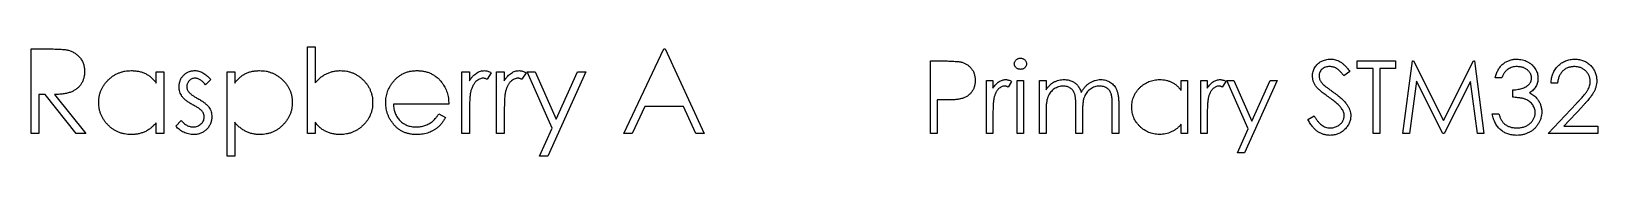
# Model space of a CAD drawing. Header units: millimetres. Extents: x -216 to 166, y 2 to 391.
# Drawn here: x -196.1 to -66.8, y 140.4 to 149.4 of the extents above; entities that cross this region are included whole.
import ezdxf

# ---------------------------------------------------------------- set-up
doc = ezdxf.new("R2010")
doc.units = ezdxf.units.MM

msp = doc.modelspace()

# ---------------------------------------------------------------- linework, layer by layer
at = {"color": 7, "linetype": 'Continuous', "lineweight": 25}
for p, q in [((-196.12, 142.24), (-196.12, 149.24)), ((-196.12, 149.24), (-194.72, 149.24)), ((-173.32, 142.24), (-173.32, 149.42)), ((-173.32, 149.42), (-172.69, 149.42)), ((-172.69, 149.42), (-172.69, 146.42)), ((-147.21, 142.24), (-143.89, 149.24)), ((-143.89, 149.24), (-143.8, 149.24)), ((-143.8, 149.24), (-140.57, 142.24)), ((-121.89, 142.24), (-121.89, 148.24)), ((-121.89, 148.24), (-120.71, 148.24)), ((-86.66, 147.62), (-86.66, 148.24)), ((-86.66, 148.24), (-83.51, 148.24)), ((-85.35, 147.62), (-86.66, 147.62)), ((-85.35, 142.24), (-85.35, 147.62)), ((-83.51, 147.62), (-84.81, 147.62)), ((-84.81, 147.62), (-84.81, 142.24)), ((-83.51, 148.24), (-83.51, 147.62)), ((-82.89, 142.24), (-82.1, 148.24)), ((-82.1, 148.24), (-82.02, 148.24)), ((-82.02, 148.24), (-79.54, 143.31)), ((-79.54, 143.31), (-77.07, 148.24)), ((-77.07, 148.24), (-76.99, 148.24)), ((-76.99, 148.24), (-76.2, 142.24)), ((-185.8, 147.35), (-185.17, 147.35)), ((-185.8, 146.41), (-185.8, 147.35)), ((-185.17, 147.35), (-185.17, 142.24)), ((-181.31, 146.71), (-181.74, 146.27)), ((-179.96, 140.35), (-179.96, 147.35)), ((-179.96, 147.35), (-179.33, 147.35)), ((-179.33, 147.35), (-179.33, 146.41)), ((-160.58, 142.24), (-160.58, 147.35)), ((-160.58, 147.35), (-159.95, 147.35)), ((-159.95, 147.35), (-159.95, 146.6)), ((-158.16, 147.27), (-158.5, 146.72)), ((-157.71, 142.24), (-157.71, 147.35)), ((-157.71, 147.35), (-157.08, 147.35)), ((-157.08, 147.35), (-157.08, 146.6)), ((-155.28, 147.27), (-155.63, 146.72)), ((-153.13, 142.67), (-155.19, 147.35)), ((-155.19, 147.35), (-154.52, 147.35)), ((-154.52, 147.35), (-152.78, 143.43)), ((-150.35, 147.35), (-153.49, 140.35)), ((-152.78, 143.43), (-151.03, 147.35)), ((-151.03, 147.35), (-150.35, 147.35)), ((-117.27, 142.24), (-117.27, 146.62)), ((-117.27, 146.62), (-116.74, 146.62)), ((-116.74, 146.62), (-116.74, 145.98)), ((-115.2, 146.55), (-115.49, 146.08)), ((-114.74, 142.24), (-114.74, 146.62)), ((-114.74, 146.62), (-114.2, 146.62)), ((-114.2, 146.62), (-114.2, 142.24)), ((-112.89, 142.24), (-112.89, 146.62)), ((-112.89, 146.62), (-112.35, 146.62)), ((-112.35, 146.62), (-112.35, 145.86)), ((-101.2, 146.62), (-100.66, 146.62)), ((-101.2, 145.81), (-101.2, 146.62)), ((-100.66, 146.62), (-100.66, 142.24)), ((-99.58, 142.24), (-99.58, 146.62)), ((-99.58, 146.62), (-99.04, 146.62)), ((-99.04, 146.62), (-99.04, 145.98)), ((-97.51, 146.55), (-97.8, 146.08)), ((-95.66, 142.61), (-97.43, 146.62)), ((-97.43, 146.62), (-96.85, 146.62)), ((-96.85, 146.62), (-95.36, 143.26)), ((-93.27, 146.62), (-95.97, 140.62)), ((-95.36, 143.26), (-93.86, 146.62)), ((-93.86, 146.62), (-93.27, 146.62)), ((-87.27, 147.37), (-87.76, 147.01)), ((-81.77, 146.56), (-82.35, 142.24)), ((-79.6, 142.24), (-81.77, 146.56)), ((-77.31, 146.55), (-79.48, 142.24)), ((-76.74, 142.24), (-77.31, 146.55)), ((-74.74, 146.85), (-75.27, 146.85)), ((-70.12, 146.39), (-70.66, 146.39)), ((-194.98, 145.47), (-195.49, 145.47)), ((-195.49, 145.47), (-195.49, 142.24)), ((-192.41, 142.24), (-194.98, 145.47)), ((-194.2, 145.47), (-191.63, 142.24)), ((-120.92, 145.01), (-121.35, 145.01)), ((-121.35, 145.01), (-121.35, 142.24)), ((-73.81, 145.24), (-73.81, 145.85)), ((-161.66, 144.66), (-166.23, 144.66)), ((-162.48, 143.85), (-161.92, 143.56)), ((-159.95, 143.96), (-159.95, 142.24)), ((-157.08, 143.96), (-157.08, 142.24)), ((-145.46, 144.48), (-146.52, 142.24)), ((-142.28, 144.48), (-145.46, 144.48)), ((-141.25, 142.24), (-142.28, 144.48)), ((-116.74, 143.71), (-116.74, 142.24)), ((-112.35, 144.08), (-112.35, 142.24)), ((-109.89, 142.24), (-109.89, 144.47)), ((-109.35, 143.94), (-109.35, 142.24)), ((-106.89, 142.24), (-106.89, 144.61)), ((-106.35, 144.61), (-106.35, 142.24)), ((-99.04, 143.71), (-99.04, 142.24)), ((-90.74, 143.39), (-90.23, 143.7)), ((-75.51, 143.85), (-74.97, 143.85)), ((-70.89, 142.24), (-68.56, 144.72)), ((-68.1, 144.45), (-69.61, 142.85)), ((-195.49, 142.24), (-196.12, 142.24)), ((-191.63, 142.24), (-192.41, 142.24)), ((-185.8, 142.24), (-185.8, 143.12)), ((-185.17, 142.24), (-185.8, 142.24)), ((-184.18, 142.84), (-183.76, 143.31)), ((-179.33, 143.16), (-179.33, 140.35)), ((-172.69, 142.24), (-173.32, 142.24)), ((-172.69, 143.18), (-172.69, 142.24)), ((-159.95, 142.24), (-160.58, 142.24)), ((-157.08, 142.24), (-157.71, 142.24)), ((-154.17, 140.35), (-153.13, 142.67)), ((-146.52, 142.24), (-147.21, 142.24)), ((-140.57, 142.24), (-141.25, 142.24)), ((-121.35, 142.24), (-121.89, 142.24)), ((-116.74, 142.24), (-117.27, 142.24)), ((-114.2, 142.24), (-114.74, 142.24)), ((-112.35, 142.24), (-112.89, 142.24)), ((-109.35, 142.24), (-109.89, 142.24)), ((-106.35, 142.24), (-106.89, 142.24)), ((-101.2, 142.24), (-101.2, 143)), ((-100.66, 142.24), (-101.2, 142.24)), ((-99.04, 142.24), (-99.58, 142.24)), ((-96.55, 140.62), (-95.66, 142.61)), ((-84.81, 142.24), (-85.35, 142.24)), ((-82.35, 142.24), (-82.89, 142.24)), ((-79.48, 142.24), (-79.6, 142.24)), ((-76.2, 142.24), (-76.74, 142.24)), ((-66.81, 142.24), (-70.89, 142.24)), ((-69.61, 142.85), (-66.81, 142.85)), ((-66.81, 142.85), (-66.81, 142.24)), ((-179.33, 140.35), (-179.96, 140.35)), ((-153.49, 140.35), (-154.17, 140.35)), ((-95.97, 140.62), (-96.55, 140.62))]:
    msp.add_line(p, q, dxfattribs=at)
for points, knots in [([(-194.72, 149.24), (-194.62, 149.24), (-194.44, 149.24), (-194.19, 149.23), (-193.95, 149.22), (-193.74, 149.21), (-193.56, 149.2), (-193.39, 149.19), (-193.25, 149.17), (-193.17, 149.15), (-193.13, 149.14)], [0, 0, 0, 0, 0.176258, 0.338434, 0.484822, 0.617158, 0.734698, 0.837385, 0.926372, 1, 1, 1, 1]), ([(-193.13, 149.14), (-193.08, 149.13), (-192.98, 149.1), (-192.83, 149.05), (-192.69, 148.99), (-192.56, 148.92), (-192.44, 148.83), (-192.32, 148.74), (-192.21, 148.64), (-192.11, 148.53), (-192.02, 148.41), (-191.94, 148.28), (-191.87, 148.14), (-191.82, 148), (-191.77, 147.85), (-191.74, 147.69), (-191.72, 147.53), (-191.72, 147.42), (-191.72, 147.36)], [0, 0, 0, 0, 0.064217, 0.127064, 0.188745, 0.249132, 0.309453, 0.369827, 0.43065, 0.492352, 0.554072, 0.61569, 0.676798, 0.738439, 0.801317, 0.865185, 0.931641, 1, 1, 1, 1]), ([(-190.55, 144.81), (-190.55, 144.9), (-190.55, 145.07), (-190.51, 145.33), (-190.45, 145.58), (-190.36, 145.82), (-190.25, 146.05), (-190.11, 146.27), (-189.95, 146.48), (-189.77, 146.67), (-189.57, 146.85), (-189.35, 147.01), (-189.13, 147.14), (-188.9, 147.25), (-188.65, 147.34), (-188.4, 147.4), (-188.14, 147.43), (-187.96, 147.44), (-187.87, 147.44)], [0, 0, 0, 0, 0.063775, 0.126079, 0.186904, 0.247574, 0.308003, 0.369132, 0.432033, 0.496791, 0.561611, 0.624914, 0.686726, 0.748079, 0.809582, 0.871631, 0.934886, 1, 1, 1, 1]), ([(-187.87, 147.44), (-187.76, 147.44), (-187.56, 147.43), (-187.26, 147.39), (-186.97, 147.31), (-186.7, 147.2), (-186.45, 147.06), (-186.21, 146.88), (-185.99, 146.66), (-185.86, 146.49), (-185.8, 146.41)], [0, 0, 0, 0, 0.129862, 0.254654, 0.376015, 0.495255, 0.614798, 0.738106, 0.865196, 1, 1, 1, 1]), ([(-183.91, 146.1), (-183.91, 146.15), (-183.91, 146.24), (-183.89, 146.38), (-183.86, 146.5), (-183.82, 146.63), (-183.77, 146.75), (-183.71, 146.86), (-183.63, 146.96), (-183.55, 147.06), (-183.45, 147.15), (-183.35, 147.23), (-183.24, 147.29), (-183.13, 147.35), (-183.01, 147.39), (-182.89, 147.42), (-182.75, 147.44), (-182.66, 147.44), (-182.62, 147.44)], [0, 0, 0, 0, 0.067978, 0.133044, 0.196507, 0.258613, 0.319728, 0.380873, 0.442636, 0.505079, 0.567881, 0.628814, 0.68891, 0.748765, 0.809386, 0.870884, 0.934037, 1, 1, 1, 1]), ([(-182.62, 147.44), (-182.56, 147.44), (-182.45, 147.44), (-182.29, 147.4), (-182.13, 147.34), (-181.96, 147.26), (-181.8, 147.16), (-181.63, 147.03), (-181.47, 146.88), (-181.36, 146.77), (-181.31, 146.71)], [0, 0, 0, 0, 0.1057143, 0.2134116, 0.3261267, 0.4444517, 0.5690611, 0.7027122, 0.8463179, 1, 1, 1, 1]), ([(-179.33, 146.41), (-179.27, 146.49), (-179.14, 146.66), (-178.91, 146.87), (-178.68, 147.06), (-178.42, 147.2), (-178.16, 147.31), (-177.87, 147.39), (-177.58, 147.43), (-177.37, 147.44), (-177.27, 147.44)], [0, 0, 0, 0, 0.13536, 0.263045, 0.386061, 0.505771, 0.625178, 0.746148, 0.870538, 1, 1, 1, 1]), ([(-177.27, 147.44), (-177.18, 147.44), (-177, 147.43), (-176.73, 147.4), (-176.48, 147.34), (-176.24, 147.25), (-176, 147.14), (-175.78, 147.01), (-175.57, 146.85), (-175.37, 146.67), (-175.18, 146.48), (-175.02, 146.27), (-174.88, 146.05), (-174.77, 145.82), (-174.68, 145.58), (-174.62, 145.33), (-174.59, 145.07), (-174.58, 144.9), (-174.58, 144.81)], [0, 0, 0, 0, 0.065081, 0.128636, 0.190653, 0.252125, 0.313446, 0.375227, 0.438498, 0.503285, 0.56801, 0.630879, 0.692154, 0.752552, 0.813191, 0.873985, 0.936258, 1, 1, 1, 1]), ([(-172.69, 146.42), (-172.62, 146.51), (-172.48, 146.66), (-172.25, 146.87), (-172.01, 147.05), (-171.75, 147.19), (-171.49, 147.3), (-171.2, 147.38), (-170.91, 147.43), (-170.71, 147.44), (-170.61, 147.44)], [0, 0, 0, 0, 0.134636, 0.262681, 0.38719, 0.50839, 0.628966, 0.749723, 0.873248, 1, 1, 1, 1]), ([(-170.61, 147.44), (-170.52, 147.44), (-170.34, 147.43), (-170.08, 147.4), (-169.82, 147.34), (-169.58, 147.25), (-169.35, 147.14), (-169.13, 147.01), (-168.92, 146.85), (-168.72, 146.67), (-168.53, 146.47), (-168.37, 146.26), (-168.24, 146.04), (-168.13, 145.81), (-168.04, 145.57), (-167.98, 145.32), (-167.94, 145.05), (-167.94, 144.88), (-167.94, 144.78)], [0, 0, 0, 0, 0.064649, 0.127821, 0.189419, 0.250372, 0.311137, 0.372825, 0.435463, 0.500128, 0.564773, 0.627344, 0.688919, 0.749829, 0.810578, 0.872176, 0.935017, 1, 1, 1, 1]), ([(-166.27, 146.49), (-166.21, 146.56), (-166.08, 146.71), (-165.87, 146.91), (-165.64, 147.07), (-165.4, 147.21), (-165.14, 147.31), (-164.87, 147.39), (-164.57, 147.43), (-164.37, 147.44), (-164.27, 147.44)], [0, 0, 0, 0, 0.128835, 0.253589, 0.374643, 0.49534, 0.616325, 0.739759, 0.866842, 1, 1, 1, 1]), ([(-164.27, 147.44), (-164.17, 147.44), (-163.96, 147.43), (-163.66, 147.38), (-163.38, 147.31), (-163.11, 147.2), (-162.86, 147.05), (-162.62, 146.88), (-162.4, 146.67), (-162.28, 146.52), (-162.21, 146.43)], [0, 0, 0, 0, 0.13204, 0.259033, 0.38188, 0.502258, 0.622752, 0.744743, 0.870109, 1, 1, 1, 1]), ([(-159.95, 146.6), (-159.9, 146.67), (-159.82, 146.8), (-159.67, 146.98), (-159.52, 147.13), (-159.36, 147.24), (-159.2, 147.33), (-159.04, 147.4), (-158.87, 147.43), (-158.76, 147.44), (-158.7, 147.44)], [0, 0, 0, 0, 0.1600594, 0.3061124, 0.4383665, 0.5605415, 0.6753172, 0.7861136, 0.8928418, 1, 1, 1, 1]), ([(-158.7, 147.44), (-158.66, 147.44), (-158.57, 147.43), (-158.43, 147.4), (-158.29, 147.35), (-158.2, 147.29), (-158.16, 147.27)], [0, 0, 0, 0, 0.225278, 0.463523, 0.720324, 1, 1, 1, 1]), ([(-157.08, 146.6), (-157.03, 146.67), (-156.94, 146.8), (-156.8, 146.98), (-156.64, 147.13), (-156.49, 147.24), (-156.33, 147.33), (-156.17, 147.4), (-156, 147.43), (-155.89, 147.44), (-155.83, 147.44)], [0, 0, 0, 0, 0.1600594, 0.3061124, 0.4383665, 0.5605415, 0.6753172, 0.7861136, 0.8928418, 1, 1, 1, 1]), ([(-155.83, 147.44), (-155.79, 147.44), (-155.7, 147.43), (-155.56, 147.4), (-155.42, 147.35), (-155.33, 147.29), (-155.28, 147.27)], [0, 0, 0, 0, 0.225278, 0.463523, 0.720324, 1, 1, 1, 1]), ([(-120.71, 148.24), (-120.63, 148.24), (-120.48, 148.24), (-120.26, 148.23), (-120.05, 148.22), (-119.87, 148.21), (-119.71, 148.2), (-119.57, 148.19), (-119.45, 148.17), (-119.38, 148.15), (-119.35, 148.15)], [0, 0, 0, 0, 0.1769558, 0.3390551, 0.4863182, 0.6187809, 0.7356188, 0.8387425, 0.9264571, 1, 1, 1, 1]), ([(-119.35, 148.15), (-119.31, 148.14), (-119.22, 148.11), (-119.11, 148.07), (-118.99, 148.01), (-118.89, 147.95), (-118.79, 147.88), (-118.69, 147.81), (-118.6, 147.72), (-118.52, 147.62), (-118.44, 147.52), (-118.38, 147.41), (-118.32, 147.3), (-118.28, 147.18), (-118.24, 147.05), (-118.22, 146.91), (-118.2, 146.77), (-118.2, 146.68), (-118.2, 146.63)], [0, 0, 0, 0, 0.062481, 0.12349, 0.183411, 0.243153, 0.302127, 0.36171, 0.421842, 0.482932, 0.544552, 0.605681, 0.66768, 0.729984, 0.794551, 0.860346, 0.928907, 1, 1, 1, 1]), ([(-114.97, 148), (-114.97, 148.03), (-114.96, 148.1), (-114.93, 148.18), (-114.89, 148.26), (-114.82, 148.33), (-114.75, 148.39), (-114.66, 148.44), (-114.57, 148.46), (-114.5, 148.47), (-114.47, 148.47)], [0, 0, 0, 0, 0.12329, 0.242149, 0.363437, 0.489745, 0.618115, 0.744894, 0.868932, 1, 1, 1, 1]), ([(-114.47, 147.54), (-114.5, 147.55), (-114.57, 147.55), (-114.66, 147.58), (-114.75, 147.62), (-114.82, 147.68), (-114.89, 147.75), (-114.93, 147.83), (-114.96, 147.91), (-114.97, 147.97), (-114.97, 148)], [0, 0, 0, 0, 0.131867, 0.256661, 0.384213, 0.513365, 0.640443, 0.761085, 0.879146, 1, 1, 1, 1]), ([(-114.47, 148.47), (-114.44, 148.47), (-114.37, 148.46), (-114.28, 148.44), (-114.19, 148.39), (-114.11, 148.33), (-114.05, 148.26), (-114, 148.18), (-113.97, 148.1), (-113.97, 148.03), (-113.97, 148)], [0, 0, 0, 0, 0.131899, 0.258284, 0.384341, 0.51198, 0.638632, 0.75923, 0.877412, 1, 1, 1, 1]), ([(-113.97, 148), (-113.97, 147.97), (-113.97, 147.91), (-114, 147.83), (-114.05, 147.75), (-114.11, 147.68), (-114.19, 147.62), (-114.28, 147.57), (-114.37, 147.55), (-114.44, 147.55), (-114.47, 147.54)], [0, 0, 0, 0, 0.120162, 0.237546, 0.357497, 0.484917, 0.613329, 0.74015, 0.867301, 1, 1, 1, 1]), ([(-90.35, 146.99), (-90.35, 147.05), (-90.35, 147.18), (-90.31, 147.36), (-90.25, 147.54), (-90.17, 147.7), (-90.06, 147.85), (-89.94, 147.99), (-89.79, 148.11), (-89.63, 148.21), (-89.45, 148.29), (-89.27, 148.35), (-89.07, 148.38), (-88.94, 148.39), (-88.87, 148.39)], [0, 0, 0, 0, 0.083785, 0.16578, 0.24628, 0.327461, 0.408797, 0.489715, 0.571376, 0.655523, 0.741019, 0.826547, 0.911989, 1, 1, 1, 1]), ([(-88.93, 147.78), (-89, 147.77), (-89.12, 147.77), (-89.28, 147.73), (-89.44, 147.66), (-89.57, 147.56), (-89.68, 147.45), (-89.76, 147.31), (-89.8, 147.17), (-89.81, 147.07), (-89.81, 147.02)], [0, 0, 0, 0, 0.1430731, 0.275903, 0.4023709, 0.5284136, 0.6503564, 0.7658951, 0.8807741, 1, 1, 1, 1]), ([(-87.76, 147.01), (-87.79, 147.04), (-87.85, 147.12), (-87.93, 147.22), (-88.01, 147.31), (-88.09, 147.39), (-88.17, 147.47), (-88.24, 147.53), (-88.31, 147.58), (-88.4, 147.64), (-88.51, 147.69), (-88.64, 147.74), (-88.79, 147.77), (-88.88, 147.77), (-88.93, 147.78)], [0, 0, 0, 0, 0.098469, 0.189629, 0.274184, 0.352183, 0.423199, 0.488551, 0.548473, 0.60144, 0.701198, 0.799592, 0.898545, 1, 1, 1, 1]), ([(-88.87, 148.39), (-88.8, 148.39), (-88.66, 148.38), (-88.46, 148.34), (-88.26, 148.27), (-88.1, 148.19), (-87.97, 148.11), (-87.88, 148.04), (-87.78, 147.96), (-87.68, 147.86), (-87.58, 147.76), (-87.48, 147.64), (-87.38, 147.51), (-87.31, 147.42), (-87.27, 147.37)], [0, 0, 0, 0, 0.107233, 0.213252, 0.31883, 0.426794, 0.483646, 0.543604, 0.608308, 0.677127, 0.750686, 0.828713, 0.91219, 1, 1, 1, 1]), ([(-75.27, 146.85), (-75.26, 146.91), (-75.23, 147.03), (-75.17, 147.2), (-75.11, 147.36), (-75.03, 147.51), (-74.94, 147.64), (-74.85, 147.77), (-74.74, 147.89), (-74.63, 147.99), (-74.5, 148.09), (-74.38, 148.17), (-74.24, 148.24), (-74.1, 148.29), (-73.96, 148.34), (-73.8, 148.37), (-73.65, 148.39), (-73.54, 148.39), (-73.49, 148.39)], [0, 0, 0, 0, 0.072625, 0.141977, 0.208985, 0.273957, 0.336889, 0.398745, 0.460116, 0.520825, 0.580994, 0.640152, 0.698622, 0.757271, 0.816427, 0.876254, 0.937165, 1, 1, 1, 1]), ([(-73.48, 147.78), (-73.55, 147.77), (-73.68, 147.77), (-73.88, 147.73), (-74.05, 147.66), (-74.19, 147.58), (-74.29, 147.51), (-74.36, 147.44), (-74.44, 147.37), (-74.5, 147.28), (-74.57, 147.19), (-74.63, 147.08), (-74.68, 146.97), (-74.72, 146.89), (-74.74, 146.85)], [0, 0, 0, 0, 0.1227119, 0.239685, 0.3518159, 0.4637661, 0.5208178, 0.5794483, 0.6406041, 0.7052975, 0.7736339, 0.8446694, 0.9200565, 1, 1, 1, 1]), ([(-73.49, 148.39), (-73.41, 148.39), (-73.26, 148.38), (-73.03, 148.34), (-72.81, 148.27), (-72.6, 148.18), (-72.41, 148.06), (-72.23, 147.93), (-72.08, 147.77), (-71.96, 147.6), (-71.86, 147.41), (-71.79, 147.22), (-71.75, 147.03), (-71.74, 146.9), (-71.74, 146.83)], [0, 0, 0, 0, 0.090254, 0.17854, 0.266093, 0.354631, 0.441886, 0.525747, 0.608114, 0.690197, 0.770821, 0.848326, 0.924012, 1, 1, 1, 1]), ([(-72.27, 146.83), (-72.28, 146.87), (-72.28, 146.93), (-72.29, 147.02), (-72.32, 147.11), (-72.36, 147.19), (-72.41, 147.27), (-72.47, 147.35), (-72.54, 147.43), (-72.62, 147.5), (-72.7, 147.56), (-72.8, 147.62), (-72.9, 147.67), (-73, 147.71), (-73.12, 147.74), (-73.23, 147.76), (-73.36, 147.77), (-73.44, 147.77), (-73.48, 147.78)], [0, 0, 0, 0, 0.0552745, 0.1099661, 0.1632474, 0.2180762, 0.2733009, 0.3309093, 0.3909945, 0.454176, 0.5188615, 0.5833105, 0.6485167, 0.7150309, 0.7825021, 0.8523227, 0.9249285, 1, 1, 1, 1]), ([(-70.66, 146.39), (-70.66, 146.46), (-70.65, 146.6), (-70.62, 146.81), (-70.57, 147), (-70.51, 147.19), (-70.42, 147.36), (-70.33, 147.53), (-70.21, 147.69), (-70.08, 147.83), (-69.94, 147.96), (-69.79, 148.08), (-69.63, 148.17), (-69.46, 148.25), (-69.28, 148.31), (-69.09, 148.36), (-68.9, 148.39), (-68.77, 148.39), (-68.7, 148.39)], [0, 0, 0, 0, 0.068791, 0.135103, 0.198979, 0.261904, 0.323495, 0.385195, 0.446969, 0.509765, 0.572251, 0.633405, 0.693251, 0.752583, 0.812579, 0.873275, 0.93555, 1, 1, 1, 1]), ([(-68.73, 147.78), (-68.78, 147.77), (-68.87, 147.77), (-69, 147.75), (-69.13, 147.73), (-69.26, 147.69), (-69.37, 147.64), (-69.49, 147.57), (-69.59, 147.5), (-69.69, 147.41), (-69.78, 147.32), (-69.86, 147.21), (-69.93, 147.1), (-69.99, 146.97), (-70.04, 146.84), (-70.08, 146.7), (-70.11, 146.55), (-70.12, 146.44), (-70.12, 146.39)], [0, 0, 0, 0, 0.064439, 0.126547, 0.186887, 0.245878, 0.304041, 0.362191, 0.420976, 0.48066, 0.5406, 0.600689, 0.661936, 0.724443, 0.789038, 0.856314, 0.926352, 1, 1, 1, 1]), ([(-67.43, 146.56), (-67.43, 146.6), (-67.43, 146.68), (-67.45, 146.8), (-67.48, 146.91), (-67.52, 147.02), (-67.57, 147.13), (-67.64, 147.23), (-67.72, 147.33), (-67.8, 147.42), (-67.9, 147.5), (-68, 147.57), (-68.11, 147.64), (-68.23, 147.69), (-68.34, 147.73), (-68.47, 147.75), (-68.6, 147.77), (-68.69, 147.77), (-68.73, 147.78)], [0, 0, 0, 0, 0.061965, 0.122122, 0.180988, 0.239933, 0.299906, 0.359989, 0.421776, 0.486576, 0.551535, 0.615018, 0.677259, 0.73973, 0.80305, 0.866495, 0.931973, 1, 1, 1, 1]), ([(-68.7, 148.39), (-68.64, 148.39), (-68.51, 148.39), (-68.32, 148.36), (-68.14, 148.32), (-67.97, 148.26), (-67.81, 148.19), (-67.66, 148.09), (-67.52, 147.99), (-67.39, 147.86), (-67.27, 147.73), (-67.17, 147.58), (-67.08, 147.44), (-67.01, 147.28), (-66.96, 147.12), (-66.92, 146.96), (-66.9, 146.78), (-66.89, 146.67), (-66.89, 146.61)], [0, 0, 0, 0, 0.069475, 0.136517, 0.200789, 0.26383, 0.325735, 0.387291, 0.449509, 0.512968, 0.576275, 0.63758, 0.697903, 0.757172, 0.816599, 0.876653, 0.93729, 1, 1, 1, 1]), ([(-191.72, 147.36), (-191.72, 147.27), (-191.73, 147.09), (-191.78, 146.83), (-191.87, 146.58), (-191.99, 146.35), (-192.14, 146.14), (-192.33, 145.96), (-192.54, 145.81), (-192.74, 145.71), (-192.92, 145.64), (-193.07, 145.59), (-193.23, 145.56), (-193.4, 145.52), (-193.58, 145.5), (-193.78, 145.48), (-193.99, 145.47), (-194.13, 145.47), (-194.2, 145.47)], [0, 0, 0, 0, 0.07878, 0.153721, 0.226714, 0.299191, 0.37119, 0.443006, 0.516689, 0.593217, 0.633873, 0.676989, 0.7229, 0.771959, 0.824211, 0.879379, 0.937948, 1, 1, 1, 1]), ([(-182.62, 146.81), (-182.66, 146.81), (-182.75, 146.81), (-182.88, 146.76), (-182.99, 146.7), (-183.09, 146.61), (-183.18, 146.5), (-183.24, 146.38), (-183.28, 146.26), (-183.28, 146.17), (-183.28, 146.13)], [0, 0, 0, 0, 0.124958, 0.245901, 0.369166, 0.498511, 0.628504, 0.751028, 0.873724, 1, 1, 1, 1]), ([(-183.28, 146.13), (-183.28, 146.08), (-183.28, 146), (-183.24, 145.88), (-183.19, 145.77), (-183.14, 145.7), (-183.11, 145.66)], [0, 0, 0, 0, 0.24004, 0.479403, 0.731757, 1, 1, 1, 1]), ([(-181.74, 146.27), (-181.77, 146.32), (-181.84, 146.4), (-181.96, 146.51), (-182.07, 146.6), (-182.18, 146.68), (-182.29, 146.74), (-182.4, 146.78), (-182.51, 146.81), (-182.58, 146.81), (-182.62, 146.81)], [0, 0, 0, 0, 0.158223, 0.305036, 0.441309, 0.565963, 0.683525, 0.793334, 0.898518, 1, 1, 1, 1]), ([(-166.86, 144.78), (-166.86, 144.86), (-166.85, 145.01), (-166.83, 145.25), (-166.78, 145.47), (-166.72, 145.69), (-166.63, 145.9), (-166.53, 146.1), (-166.41, 146.3), (-166.32, 146.43), (-166.27, 146.49)], [0, 0, 0, 0, 0.128045, 0.253768, 0.377428, 0.500551, 0.623296, 0.746578, 0.872348, 1, 1, 1, 1]), ([(-162.21, 146.43), (-162.17, 146.37), (-162.08, 146.25), (-161.97, 146.06), (-161.87, 145.85), (-161.8, 145.63), (-161.73, 145.41), (-161.69, 145.17), (-161.66, 144.92), (-161.66, 144.75), (-161.66, 144.66)], [0, 0, 0, 0, 0.1185218, 0.2362548, 0.3561744, 0.4772497, 0.6015399, 0.7296184, 0.8621583, 1, 1, 1, 1]), ([(-158.82, 146.81), (-158.87, 146.81), (-158.97, 146.8), (-159.13, 146.75), (-159.27, 146.66), (-159.39, 146.57), (-159.48, 146.47), (-159.54, 146.39), (-159.6, 146.3), (-159.66, 146.2), (-159.71, 146.09), (-159.76, 145.97), (-159.8, 145.85), (-159.83, 145.76), (-159.84, 145.71)], [0, 0, 0, 0, 0.0938065, 0.1913381, 0.2951906, 0.4103123, 0.4719303, 0.5364252, 0.6031187, 0.6741177, 0.749332, 0.8282834, 0.9120398, 1, 1, 1, 1]), ([(-158.5, 146.72), (-158.53, 146.74), (-158.59, 146.76), (-158.67, 146.79), (-158.75, 146.81), (-158.8, 146.81), (-158.82, 146.81)], [0, 0, 0, 0, 0.295139, 0.56023, 0.794983, 1, 1, 1, 1]), ([(-155.95, 146.81), (-156, 146.81), (-156.1, 146.8), (-156.25, 146.75), (-156.4, 146.66), (-156.52, 146.57), (-156.61, 146.47), (-156.67, 146.39), (-156.73, 146.3), (-156.79, 146.2), (-156.84, 146.09), (-156.89, 145.97), (-156.93, 145.85), (-156.95, 145.76), (-156.97, 145.71)], [0, 0, 0, 0, 0.0938065, 0.1913381, 0.2951906, 0.4103123, 0.4719303, 0.5364252, 0.6031187, 0.6741177, 0.749332, 0.8282834, 0.9120398, 1, 1, 1, 1]), ([(-155.63, 146.72), (-155.66, 146.74), (-155.72, 146.76), (-155.8, 146.79), (-155.88, 146.81), (-155.93, 146.81), (-155.95, 146.81)], [0, 0, 0, 0, 0.295139, 0.56023, 0.794983, 1, 1, 1, 1]), ([(-118.2, 146.63), (-118.2, 146.58), (-118.2, 146.48), (-118.22, 146.34), (-118.24, 146.21), (-118.28, 146.08), (-118.32, 145.96), (-118.38, 145.84), (-118.44, 145.73), (-118.52, 145.63), (-118.6, 145.54), (-118.69, 145.45), (-118.79, 145.37), (-118.89, 145.3), (-119.01, 145.24), (-119.13, 145.19), (-119.26, 145.14), (-119.35, 145.12), (-119.4, 145.1)], [0, 0, 0, 0, 0.070119, 0.137192, 0.202016, 0.264631, 0.326117, 0.38601, 0.445812, 0.505298, 0.564633, 0.624283, 0.683902, 0.743953, 0.805388, 0.868388, 0.933084, 1, 1, 1, 1]), ([(-116.74, 145.98), (-116.7, 146.04), (-116.62, 146.15), (-116.49, 146.3), (-116.36, 146.43), (-116.23, 146.53), (-116.09, 146.6), (-115.95, 146.66), (-115.81, 146.69), (-115.72, 146.7), (-115.67, 146.7)], [0, 0, 0, 0, 0.1600594, 0.3061124, 0.4383665, 0.5605415, 0.6753172, 0.7861136, 0.8928418, 1, 1, 1, 1]), ([(-115.77, 146.16), (-115.81, 146.16), (-115.9, 146.15), (-116.03, 146.1), (-116.16, 146.03), (-116.25, 145.95), (-116.33, 145.87), (-116.39, 145.8), (-116.44, 145.72), (-116.49, 145.63), (-116.53, 145.54), (-116.57, 145.44), (-116.61, 145.33), (-116.63, 145.25), (-116.64, 145.21)], [0, 0, 0, 0, 0.093807, 0.191338, 0.295191, 0.410312, 0.47193, 0.536425, 0.603119, 0.674118, 0.749332, 0.828283, 0.91204, 1, 1, 1, 1]), ([(-115.49, 146.08), (-115.52, 146.09), (-115.57, 146.12), (-115.64, 146.14), (-115.71, 146.16), (-115.75, 146.16), (-115.77, 146.16)], [0, 0, 0, 0, 0.295139, 0.56023, 0.794983, 1, 1, 1, 1]), ([(-115.67, 146.7), (-115.63, 146.7), (-115.55, 146.69), (-115.44, 146.66), (-115.32, 146.62), (-115.24, 146.57), (-115.2, 146.55)], [0, 0, 0, 0, 0.225278, 0.463523, 0.720324, 1, 1, 1, 1]), ([(-112.35, 145.86), (-112.3, 145.93), (-112.21, 146.05), (-112.06, 146.22), (-111.91, 146.36), (-111.8, 146.44), (-111.74, 146.48)], [0, 0, 0, 0, 0.283595, 0.543395, 0.780646, 1, 1, 1, 1]), ([(-110.93, 146.16), (-111, 146.16), (-111.13, 146.15), (-111.32, 146.1), (-111.5, 146.03), (-111.68, 145.93), (-111.84, 145.8), (-111.98, 145.65), (-112.1, 145.48), (-112.18, 145.33), (-112.23, 145.19), (-112.26, 145.07), (-112.29, 144.93), (-112.31, 144.79), (-112.33, 144.63), (-112.34, 144.46), (-112.35, 144.28), (-112.35, 144.15), (-112.35, 144.08)], [0, 0, 0, 0, 0.068677, 0.136871, 0.206114, 0.277538, 0.349772, 0.421251, 0.492911, 0.567027, 0.606614, 0.649704, 0.697303, 0.749086, 0.804881, 0.865485, 0.930237, 1, 1, 1, 1]), ([(-111.74, 146.48), (-111.67, 146.51), (-111.53, 146.58), (-111.3, 146.65), (-111.07, 146.69), (-110.92, 146.7), (-110.84, 146.7)], [0, 0, 0, 0, 0.253734, 0.503035, 0.750014, 1, 1, 1, 1]), ([(-109.89, 144.47), (-109.89, 144.53), (-109.89, 144.65), (-109.9, 144.82), (-109.9, 144.98), (-109.91, 145.12), (-109.93, 145.25), (-109.95, 145.36), (-109.96, 145.45), (-110, 145.56), (-110.05, 145.67), (-110.13, 145.79), (-110.22, 145.9), (-110.34, 145.99), (-110.47, 146.07), (-110.61, 146.12), (-110.77, 146.15), (-110.88, 146.16), (-110.93, 146.16)], [0, 0, 0, 0, 0.08253, 0.158779, 0.227738, 0.289946, 0.345499, 0.393896, 0.436374, 0.472122, 0.536384, 0.599078, 0.661948, 0.726311, 0.791771, 0.858647, 0.927305, 1, 1, 1, 1]), ([(-110.84, 146.7), (-110.79, 146.7), (-110.68, 146.69), (-110.53, 146.67), (-110.38, 146.63), (-110.23, 146.57), (-110.09, 146.51), (-109.97, 146.43), (-109.86, 146.34), (-109.76, 146.24), (-109.67, 146.12), (-109.59, 145.98), (-109.51, 145.82), (-109.47, 145.7), (-109.44, 145.64)], [0, 0, 0, 0, 0.084152, 0.166532, 0.248836, 0.331246, 0.412957, 0.490494, 0.566156, 0.639987, 0.716765, 0.802144, 0.895833, 1, 1, 1, 1]), ([(-109.44, 145.64), (-109.42, 145.68), (-109.37, 145.77), (-109.3, 145.88), (-109.22, 145.99), (-109.13, 146.1), (-109.04, 146.19), (-108.95, 146.28), (-108.85, 146.36), (-108.71, 146.45), (-108.53, 146.55), (-108.31, 146.64), (-108.07, 146.69), (-107.92, 146.7), (-107.84, 146.7)], [0, 0, 0, 0, 0.071766, 0.141226, 0.209116, 0.27484, 0.339483, 0.402476, 0.464942, 0.526833, 0.647415, 0.765562, 0.881615, 1, 1, 1, 1]), ([(-107.93, 146.16), (-108, 146.16), (-108.13, 146.15), (-108.33, 146.1), (-108.52, 146.03), (-108.69, 145.92), (-108.85, 145.79), (-108.99, 145.64), (-109.11, 145.47), (-109.18, 145.31), (-109.23, 145.17), (-109.27, 145.04), (-109.29, 144.9), (-109.31, 144.74), (-109.33, 144.56), (-109.34, 144.37), (-109.35, 144.16), (-109.35, 144.02), (-109.35, 143.94)], [0, 0, 0, 0, 0.068158, 0.134707, 0.201865, 0.270788, 0.340024, 0.408083, 0.476813, 0.547346, 0.58564, 0.628865, 0.677153, 0.730803, 0.789807, 0.854325, 0.924365, 1, 1, 1, 1]), ([(-106.89, 144.61), (-106.89, 144.67), (-106.89, 144.78), (-106.9, 144.93), (-106.9, 145.07), (-106.91, 145.2), (-106.93, 145.31), (-106.95, 145.41), (-106.97, 145.5), (-107, 145.6), (-107.05, 145.7), (-107.13, 145.82), (-107.23, 145.92), (-107.34, 146), (-107.47, 146.07), (-107.61, 146.12), (-107.77, 146.16), (-107.87, 146.16), (-107.93, 146.16)], [0, 0, 0, 0, 0.078343, 0.150563, 0.216151, 0.27568, 0.328707, 0.375904, 0.417302, 0.452693, 0.517265, 0.581217, 0.645322, 0.712024, 0.78013, 0.850218, 0.922649, 1, 1, 1, 1]), ([(-107.84, 146.7), (-107.76, 146.7), (-107.62, 146.69), (-107.41, 146.65), (-107.21, 146.57), (-107.03, 146.47), (-106.87, 146.35), (-106.73, 146.2), (-106.61, 146.03), (-106.53, 145.87), (-106.48, 145.72), (-106.44, 145.6), (-106.42, 145.47), (-106.39, 145.32), (-106.37, 145.16), (-106.36, 144.99), (-106.35, 144.8), (-106.35, 144.68), (-106.35, 144.61)], [0, 0, 0, 0, 0.075604, 0.147965, 0.218797, 0.28947, 0.359724, 0.429708, 0.500497, 0.574429, 0.613947, 0.657155, 0.703973, 0.754939, 0.809707, 0.868833, 0.932385, 1, 1, 1, 1]), ([(-105.27, 144.44), (-105.27, 144.52), (-105.27, 144.67), (-105.24, 144.89), (-105.18, 145.1), (-105.11, 145.31), (-105.01, 145.5), (-104.9, 145.69), (-104.76, 145.87), (-104.6, 146.04), (-104.43, 146.19), (-104.25, 146.33), (-104.06, 146.44), (-103.86, 146.54), (-103.65, 146.61), (-103.43, 146.66), (-103.2, 146.69), (-103.05, 146.7), (-102.97, 146.7)], [0, 0, 0, 0, 0.0637745, 0.1260788, 0.1869041, 0.2475739, 0.3080034, 0.3691319, 0.4320332, 0.4967908, 0.5616108, 0.6249139, 0.6867263, 0.7480788, 0.8095823, 0.8716307, 0.9348858, 1, 1, 1, 1]), ([(-102.97, 146.7), (-102.88, 146.7), (-102.71, 146.69), (-102.45, 146.65), (-102.21, 146.58), (-101.98, 146.49), (-101.76, 146.37), (-101.56, 146.21), (-101.37, 146.03), (-101.25, 145.88), (-101.2, 145.81)], [0, 0, 0, 0, 0.1298621, 0.2546535, 0.3760146, 0.4952553, 0.6147977, 0.7381056, 0.8651963, 1, 1, 1, 1]), ([(-99.04, 145.98), (-99, 146.04), (-98.93, 146.15), (-98.8, 146.3), (-98.67, 146.43), (-98.54, 146.53), (-98.4, 146.6), (-98.26, 146.66), (-98.12, 146.69), (-98.02, 146.7), (-97.97, 146.7)], [0, 0, 0, 0, 0.1600594, 0.3061124, 0.4383665, 0.5605415, 0.6753172, 0.7861136, 0.8928418, 1, 1, 1, 1]), ([(-98.08, 146.16), (-98.12, 146.16), (-98.21, 146.15), (-98.34, 146.1), (-98.46, 146.03), (-98.56, 145.95), (-98.64, 145.87), (-98.69, 145.8), (-98.75, 145.72), (-98.79, 145.63), (-98.84, 145.54), (-98.88, 145.44), (-98.92, 145.33), (-98.94, 145.25), (-98.95, 145.21)], [0, 0, 0, 0, 0.093807, 0.191338, 0.295191, 0.410312, 0.47193, 0.536425, 0.603119, 0.674118, 0.749332, 0.828283, 0.91204, 1, 1, 1, 1]), ([(-97.8, 146.08), (-97.83, 146.09), (-97.88, 146.12), (-97.95, 146.14), (-98.01, 146.16), (-98.06, 146.16), (-98.08, 146.16)], [0, 0, 0, 0, 0.295139, 0.56023, 0.794983, 1, 1, 1, 1]), ([(-97.97, 146.7), (-97.94, 146.7), (-97.86, 146.69), (-97.74, 146.66), (-97.62, 146.62), (-97.55, 146.57), (-97.51, 146.55)], [0, 0, 0, 0, 0.225278, 0.463523, 0.720324, 1, 1, 1, 1]), ([(-90.02, 146.08), (-90.04, 146.11), (-90.1, 146.18), (-90.16, 146.29), (-90.22, 146.4), (-90.27, 146.52), (-90.31, 146.63), (-90.33, 146.75), (-90.35, 146.87), (-90.35, 146.95), (-90.35, 146.99)], [0, 0, 0, 0, 0.133507, 0.262559, 0.388264, 0.512667, 0.633722, 0.755394, 0.877553, 1, 1, 1, 1]), ([(-89.81, 147.02), (-89.81, 146.98), (-89.81, 146.92), (-89.79, 146.82), (-89.77, 146.73), (-89.73, 146.63), (-89.68, 146.54), (-89.61, 146.44), (-89.52, 146.34), (-89.45, 146.27), (-89.42, 146.24)], [0, 0, 0, 0, 0.107285, 0.214746, 0.322939, 0.434116, 0.553412, 0.686073, 0.834256, 1, 1, 1, 1]), ([(-89.42, 146.24), (-89.4, 146.23), (-89.37, 146.2), (-89.32, 146.16), (-89.24, 146.1), (-89.15, 146.03), (-89.04, 145.95), (-88.91, 145.86), (-88.77, 145.75), (-88.67, 145.68), (-88.61, 145.64)], [0, 0, 0, 0, 0.052594, 0.124952, 0.218094, 0.333502, 0.468789, 0.624938, 0.801683, 1, 1, 1, 1]), ([(-73.81, 145.85), (-73.74, 145.85), (-73.59, 145.86), (-73.38, 145.89), (-73.18, 145.93), (-72.99, 145.99), (-72.82, 146.06), (-72.67, 146.15), (-72.54, 146.24), (-72.44, 146.35), (-72.37, 146.46), (-72.31, 146.58), (-72.28, 146.71), (-72.28, 146.79), (-72.27, 146.83)], [0, 0, 0, 0, 0.110166, 0.215787, 0.318027, 0.417574, 0.51165, 0.596162, 0.672935, 0.74367, 0.810677, 0.874059, 0.936696, 1, 1, 1, 1]), ([(-71.74, 146.83), (-71.74, 146.77), (-71.74, 146.64), (-71.78, 146.46), (-71.83, 146.29), (-71.91, 146.13), (-72.01, 145.98), (-72.13, 145.84), (-72.27, 145.71), (-72.38, 145.64), (-72.44, 145.6)], [0, 0, 0, 0, 0.128068, 0.250608, 0.37063, 0.490072, 0.610375, 0.734313, 0.863217, 1, 1, 1, 1]), ([(-68.56, 144.72), (-68.51, 144.78), (-68.4, 144.89), (-68.24, 145.06), (-68.11, 145.21), (-67.98, 145.35), (-67.88, 145.49), (-67.78, 145.6), (-67.71, 145.71), (-67.63, 145.83), (-67.55, 145.99), (-67.48, 146.17), (-67.44, 146.36), (-67.43, 146.49), (-67.43, 146.56)], [0, 0, 0, 0, 0.110803, 0.212829, 0.306101, 0.390647, 0.466924, 0.534481, 0.593587, 0.644557, 0.7362, 0.825024, 0.911986, 1, 1, 1, 1]), ([(-66.89, 146.61), (-66.89, 146.52), (-66.9, 146.36), (-66.95, 146.11), (-67.03, 145.88), (-67.12, 145.69), (-67.21, 145.54), (-67.3, 145.41), (-67.39, 145.27), (-67.51, 145.13), (-67.64, 144.97), (-67.78, 144.81), (-67.94, 144.63), (-68.05, 144.52), (-68.1, 144.45)], [0, 0, 0, 0, 0.0987022, 0.1956723, 0.2924224, 0.3913425, 0.4444624, 0.5042288, 0.5703523, 0.6425458, 0.7222875, 0.8079211, 0.9004695, 1, 1, 1, 1]), ([(-183.68, 145.31), (-183.71, 145.37), (-183.79, 145.49), (-183.86, 145.68), (-183.91, 145.89), (-183.91, 146.03), (-183.91, 146.1)], [0, 0, 0, 0, 0.2462524, 0.4925908, 0.74057, 1, 1, 1, 1]), ([(-182.8, 144.61), (-182.85, 144.64), (-182.95, 144.7), (-183.09, 144.79), (-183.22, 144.88), (-183.34, 144.96), (-183.44, 145.05), (-183.53, 145.14), (-183.61, 145.22), (-183.66, 145.28), (-183.68, 145.31)], [0, 0, 0, 0, 0.157762, 0.30595, 0.443775, 0.572824, 0.692154, 0.802296, 0.905564, 1, 1, 1, 1]), ([(-183.11, 145.66), (-183.09, 145.64), (-183.06, 145.6), (-183, 145.54), (-182.92, 145.48), (-182.84, 145.41), (-182.74, 145.35), (-182.63, 145.28), (-182.51, 145.2), (-182.42, 145.16), (-182.38, 145.13)], [0, 0, 0, 0, 0.083425, 0.17756, 0.283982, 0.402217, 0.533568, 0.676121, 0.831649, 1, 1, 1, 1]), ([(-182.38, 145.13), (-182.32, 145.1), (-182.22, 145.04), (-182.07, 144.95), (-181.93, 144.86), (-181.81, 144.77), (-181.7, 144.68), (-181.61, 144.59), (-181.53, 144.51), (-181.48, 144.45), (-181.46, 144.42)], [0, 0, 0, 0, 0.1589891, 0.3071146, 0.4462132, 0.5748761, 0.6941521, 0.8045812, 0.9065933, 1, 1, 1, 1]), ([(-159.84, 145.71), (-159.85, 145.67), (-159.87, 145.58), (-159.89, 145.43), (-159.91, 145.25), (-159.92, 145.05), (-159.94, 144.81), (-159.94, 144.55), (-159.95, 144.26), (-159.95, 144.06), (-159.95, 143.96)], [0, 0, 0, 0, 0.0708549, 0.1569381, 0.2586004, 0.3758909, 0.5081662, 0.6562378, 0.8201768, 1, 1, 1, 1]), ([(-156.97, 145.71), (-156.98, 145.67), (-157, 145.58), (-157.02, 145.43), (-157.04, 145.25), (-157.05, 145.05), (-157.06, 144.81), (-157.07, 144.55), (-157.08, 144.26), (-157.08, 144.06), (-157.08, 143.96)], [0, 0, 0, 0, 0.0708549, 0.1569381, 0.2586004, 0.3758909, 0.5081662, 0.6562378, 0.8201768, 1, 1, 1, 1]), ([(-119.4, 145.1), (-119.43, 145.1), (-119.52, 145.08), (-119.65, 145.06), (-119.81, 145.04), (-119.99, 145.03), (-120.19, 145.02), (-120.41, 145.01), (-120.66, 145.01), (-120.83, 145.01), (-120.92, 145.01)], [0, 0, 0, 0, 0.075173, 0.164746, 0.268017, 0.385912, 0.517789, 0.663691, 0.824413, 1, 1, 1, 1]), ([(-116.64, 145.21), (-116.65, 145.18), (-116.67, 145.1), (-116.68, 144.97), (-116.7, 144.82), (-116.71, 144.64), (-116.72, 144.45), (-116.73, 144.22), (-116.74, 143.97), (-116.74, 143.8), (-116.74, 143.71)], [0, 0, 0, 0, 0.070855, 0.156938, 0.2586, 0.375891, 0.508166, 0.656238, 0.820177, 1, 1, 1, 1]), ([(-98.95, 145.21), (-98.96, 145.18), (-98.97, 145.1), (-98.99, 144.97), (-99.01, 144.82), (-99.02, 144.64), (-99.03, 144.45), (-99.04, 144.22), (-99.04, 143.97), (-99.04, 143.8), (-99.04, 143.71)], [0, 0, 0, 0, 0.070855, 0.156938, 0.2586, 0.375891, 0.508166, 0.656238, 0.820177, 1, 1, 1, 1]), ([(-89.03, 145.26), (-89.1, 145.31), (-89.22, 145.39), (-89.39, 145.52), (-89.54, 145.64), (-89.67, 145.74), (-89.78, 145.84), (-89.88, 145.93), (-89.96, 146), (-90, 146.05), (-90.02, 146.08)], [0, 0, 0, 0, 0.181535, 0.347082, 0.495568, 0.628357, 0.74552, 0.845831, 0.930782, 1, 1, 1, 1]), ([(-87.95, 144.3), (-87.98, 144.34), (-88.03, 144.41), (-88.13, 144.52), (-88.25, 144.63), (-88.37, 144.75), (-88.52, 144.87), (-88.67, 145), (-88.85, 145.13), (-88.97, 145.22), (-89.03, 145.26)], [0, 0, 0, 0, 0.090279, 0.18953, 0.299198, 0.418926, 0.548376, 0.688136, 0.839084, 1, 1, 1, 1]), ([(-88.61, 145.64), (-88.55, 145.6), (-88.42, 145.5), (-88.24, 145.37), (-88.08, 145.23), (-87.93, 145.1), (-87.8, 144.97), (-87.68, 144.85), (-87.58, 144.73), (-87.48, 144.58), (-87.36, 144.39), (-87.27, 144.17), (-87.21, 143.94), (-87.2, 143.78), (-87.2, 143.71)], [0, 0, 0, 0, 0.096972, 0.187773, 0.272396, 0.351321, 0.424335, 0.491909, 0.554233, 0.611268, 0.716348, 0.81454, 0.908495, 1, 1, 1, 1]), ([(-71.97, 143.97), (-71.97, 144.02), (-71.98, 144.13), (-72.02, 144.3), (-72.08, 144.46), (-72.17, 144.61), (-72.28, 144.74), (-72.42, 144.87), (-72.57, 144.97), (-72.71, 145.04), (-72.83, 145.09), (-72.93, 145.12), (-73.05, 145.15), (-73.18, 145.17), (-73.32, 145.19), (-73.48, 145.21), (-73.64, 145.23), (-73.75, 145.23), (-73.81, 145.24)], [0, 0, 0, 0, 0.066909, 0.133485, 0.201035, 0.271234, 0.34288, 0.413836, 0.485977, 0.56023, 0.599884, 0.644055, 0.691892, 0.744688, 0.801492, 0.862858, 0.929328, 1, 1, 1, 1]), ([(-72.44, 145.6), (-72.37, 145.57), (-72.25, 145.51), (-72.07, 145.39), (-71.92, 145.25), (-71.83, 145.14), (-71.79, 145.09)], [0, 0, 0, 0, 0.25388, 0.503009, 0.750291, 1, 1, 1, 1]), ([(-71.79, 145.09), (-71.76, 145.05), (-71.7, 144.97), (-71.63, 144.84), (-71.57, 144.71), (-71.52, 144.58), (-71.48, 144.45), (-71.45, 144.31), (-71.43, 144.16), (-71.43, 144.07), (-71.43, 144.02)], [0, 0, 0, 0, 0.128136, 0.254173, 0.378112, 0.501712, 0.623986, 0.747096, 0.872875, 1, 1, 1, 1]), ([(-187.89, 142.15), (-187.98, 142.15), (-188.15, 142.15), (-188.42, 142.19), (-188.67, 142.25), (-188.91, 142.34), (-189.14, 142.45), (-189.36, 142.58), (-189.58, 142.74), (-189.77, 142.92), (-189.96, 143.12), (-190.12, 143.33), (-190.25, 143.55), (-190.36, 143.78), (-190.45, 144.02), (-190.51, 144.28), (-190.55, 144.54), (-190.55, 144.72), (-190.55, 144.81)], [0, 0, 0, 0, 0.06462, 0.127433, 0.189004, 0.24993, 0.310668, 0.372329, 0.434939, 0.499576, 0.564191, 0.626735, 0.688109, 0.749294, 0.810331, 0.871901, 0.935046, 1, 1, 1, 1]), ([(-182.02, 144.09), (-182.04, 144.1), (-182.07, 144.14), (-182.14, 144.2), (-182.21, 144.26), (-182.3, 144.33), (-182.41, 144.39), (-182.52, 144.46), (-182.65, 144.54), (-182.75, 144.59), (-182.8, 144.61)], [0, 0, 0, 0, 0.0768751, 0.1674617, 0.27227, 0.3895508, 0.5208014, 0.6662633, 0.8255449, 1, 1, 1, 1]), ([(-182.75, 142.78), (-182.69, 142.78), (-182.57, 142.78), (-182.4, 142.83), (-182.25, 142.91), (-182.11, 143.02), (-181.99, 143.14), (-181.91, 143.28), (-181.86, 143.44), (-181.85, 143.54), (-181.85, 143.6)], [0, 0, 0, 0, 0.134042, 0.261896, 0.387836, 0.517686, 0.644509, 0.764718, 0.880291, 1, 1, 1, 1]), ([(-181.22, 143.62), (-181.22, 143.57), (-181.22, 143.47), (-181.24, 143.33), (-181.28, 143.19), (-181.32, 143.05), (-181.39, 142.92), (-181.46, 142.8), (-181.55, 142.68), (-181.65, 142.57), (-181.76, 142.47), (-181.87, 142.39), (-182, 142.31), (-182.13, 142.25), (-182.27, 142.2), (-182.41, 142.17), (-182.56, 142.15), (-182.67, 142.15), (-182.72, 142.15)], [0, 0, 0, 0, 0.064548, 0.127199, 0.188597, 0.24864, 0.309525, 0.370037, 0.431889, 0.495704, 0.559519, 0.621372, 0.682397, 0.743568, 0.805498, 0.86864, 0.933066, 1, 1, 1, 1]), ([(-181.85, 143.6), (-181.85, 143.64), (-181.85, 143.73), (-181.89, 143.86), (-181.94, 143.98), (-181.99, 144.05), (-182.02, 144.09)], [0, 0, 0, 0, 0.253475, 0.500453, 0.745578, 1, 1, 1, 1]), ([(-181.46, 144.42), (-181.42, 144.36), (-181.35, 144.24), (-181.27, 144.04), (-181.23, 143.84), (-181.22, 143.7), (-181.22, 143.62)], [0, 0, 0, 0, 0.248839, 0.495235, 0.743336, 1, 1, 1, 1]), ([(-174.58, 144.81), (-174.58, 144.72), (-174.59, 144.54), (-174.62, 144.28), (-174.68, 144.02), (-174.77, 143.78), (-174.88, 143.55), (-175.02, 143.33), (-175.18, 143.12), (-175.36, 142.92), (-175.56, 142.74), (-175.77, 142.58), (-175.99, 142.45), (-176.22, 142.34), (-176.46, 142.25), (-176.72, 142.19), (-176.98, 142.15), (-177.16, 142.15), (-177.25, 142.15)], [0, 0, 0, 0, 0.064921, 0.128034, 0.189574, 0.25058, 0.311733, 0.37325, 0.435763, 0.500346, 0.564949, 0.627528, 0.689157, 0.749865, 0.81076, 0.8723, 0.935413, 1, 1, 1, 1]), ([(-167.94, 144.78), (-167.94, 144.7), (-167.94, 144.52), (-167.98, 144.26), (-168.04, 144.01), (-168.13, 143.77), (-168.24, 143.54), (-168.38, 143.32), (-168.54, 143.11), (-168.72, 142.92), (-168.92, 142.74), (-169.14, 142.58), (-169.36, 142.44), (-169.6, 142.34), (-169.84, 142.25), (-170.09, 142.19), (-170.36, 142.15), (-170.54, 142.15), (-170.63, 142.15)], [0, 0, 0, 0, 0.064015, 0.126228, 0.187289, 0.247869, 0.308511, 0.369727, 0.432536, 0.497198, 0.561923, 0.625133, 0.686855, 0.748117, 0.80953, 0.871487, 0.934981, 1, 1, 1, 1]), ([(-164.29, 142.15), (-164.39, 142.15), (-164.58, 142.15), (-164.86, 142.19), (-165.12, 142.26), (-165.37, 142.34), (-165.6, 142.46), (-165.81, 142.6), (-166.01, 142.76), (-166.18, 142.95), (-166.34, 143.16), (-166.48, 143.37), (-166.6, 143.59), (-166.69, 143.81), (-166.77, 144.05), (-166.82, 144.28), (-166.85, 144.53), (-166.86, 144.7), (-166.86, 144.78)], [0, 0, 0, 0, 0.071579, 0.139629, 0.204797, 0.268135, 0.329814, 0.391301, 0.453434, 0.516552, 0.579631, 0.641119, 0.701294, 0.76081, 0.819932, 0.87892, 0.938983, 1, 1, 1, 1]), ([(-166.23, 144.66), (-166.23, 144.59), (-166.22, 144.46), (-166.19, 144.27), (-166.15, 144.08), (-166.09, 143.91), (-166.01, 143.74), (-165.92, 143.58), (-165.81, 143.44), (-165.69, 143.3), (-165.55, 143.18), (-165.4, 143.07), (-165.25, 142.98), (-165.09, 142.9), (-164.92, 142.85), (-164.74, 142.81), (-164.56, 142.78), (-164.43, 142.78), (-164.37, 142.78)], [0, 0, 0, 0, 0.068385, 0.134476, 0.198391, 0.260753, 0.321829, 0.383037, 0.444653, 0.507398, 0.569825, 0.630778, 0.690929, 0.750945, 0.811049, 0.872331, 0.935004, 1, 1, 1, 1]), ([(-164.37, 142.78), (-164.3, 142.78), (-164.18, 142.78), (-163.99, 142.8), (-163.81, 142.84), (-163.63, 142.89), (-163.46, 142.96), (-163.3, 143.03), (-163.16, 143.12), (-163.02, 143.21), (-162.89, 143.33), (-162.76, 143.48), (-162.62, 143.65), (-162.53, 143.78), (-162.48, 143.85)], [0, 0, 0, 0, 0.082592, 0.163879, 0.245659, 0.327726, 0.40861, 0.485749, 0.559169, 0.630268, 0.705306, 0.792065, 0.889796, 1, 1, 1, 1]), ([(-161.92, 143.56), (-161.97, 143.48), (-162.06, 143.33), (-162.2, 143.12), (-162.36, 142.93), (-162.53, 142.76), (-162.71, 142.62), (-162.9, 142.5), (-163.1, 142.39), (-163.31, 142.3), (-163.54, 142.23), (-163.77, 142.18), (-164.03, 142.15), (-164.2, 142.15), (-164.29, 142.15)], [0, 0, 0, 0, 0.09337, 0.181661, 0.265874, 0.346355, 0.4246, 0.501903, 0.579992, 0.658443, 0.738672, 0.821894, 0.908801, 1, 1, 1, 1]), ([(-102.99, 142.16), (-103.07, 142.16), (-103.22, 142.17), (-103.44, 142.2), (-103.66, 142.25), (-103.87, 142.32), (-104.07, 142.42), (-104.26, 142.53), (-104.44, 142.67), (-104.61, 142.82), (-104.76, 142.99), (-104.9, 143.17), (-105.02, 143.36), (-105.11, 143.56), (-105.19, 143.77), (-105.24, 143.98), (-105.27, 144.21), (-105.27, 144.36), (-105.27, 144.44)], [0, 0, 0, 0, 0.06462, 0.127433, 0.189004, 0.24993, 0.310668, 0.372329, 0.434939, 0.499576, 0.564191, 0.626735, 0.688109, 0.749294, 0.810331, 0.871901, 0.935046, 1, 1, 1, 1]), ([(-90.23, 143.7), (-90.18, 143.62), (-90.09, 143.47), (-89.94, 143.26), (-89.78, 143.09), (-89.62, 142.95), (-89.45, 142.84), (-89.28, 142.76), (-89.1, 142.71), (-88.97, 142.7), (-88.91, 142.7)], [0, 0, 0, 0, 0.159004, 0.304646, 0.438547, 0.562322, 0.677433, 0.786897, 0.893611, 1, 1, 1, 1]), ([(-88.91, 142.7), (-88.86, 142.7), (-88.76, 142.7), (-88.6, 142.73), (-88.45, 142.77), (-88.31, 142.83), (-88.18, 142.91), (-88.06, 143), (-87.96, 143.1), (-87.88, 143.21), (-87.82, 143.33), (-87.77, 143.46), (-87.74, 143.58), (-87.74, 143.67), (-87.74, 143.71)], [0, 0, 0, 0, 0.091264, 0.18093, 0.270088, 0.360156, 0.448343, 0.532666, 0.613834, 0.693982, 0.772716, 0.849335, 0.923967, 1, 1, 1, 1]), ([(-87.2, 143.71), (-87.2, 143.65), (-87.2, 143.55), (-87.23, 143.39), (-87.26, 143.24), (-87.32, 143.09), (-87.39, 142.95), (-87.48, 142.82), (-87.58, 142.69), (-87.7, 142.56), (-87.82, 142.45), (-87.96, 142.35), (-88.1, 142.27), (-88.25, 142.2), (-88.41, 142.15), (-88.57, 142.11), (-88.74, 142.09), (-88.85, 142.08), (-88.91, 142.08)], [0, 0, 0, 0, 0.0614843, 0.1217745, 0.1809196, 0.2402561, 0.3001144, 0.3611459, 0.4235006, 0.4886694, 0.5539541, 0.6175813, 0.6802384, 0.7421874, 0.8046632, 0.868259, 0.9330203, 1, 1, 1, 1]), ([(-87.74, 143.71), (-87.74, 143.76), (-87.74, 143.87), (-87.79, 144.02), (-87.86, 144.16), (-87.92, 144.26), (-87.95, 144.3)], [0, 0, 0, 0, 0.2347234, 0.4771583, 0.7285563, 1, 1, 1, 1]), ([(-73.5, 142.08), (-73.57, 142.08), (-73.69, 142.09), (-73.88, 142.11), (-74.06, 142.14), (-74.23, 142.19), (-74.39, 142.26), (-74.54, 142.33), (-74.68, 142.42), (-74.82, 142.53), (-74.95, 142.65), (-75.06, 142.78), (-75.17, 142.93), (-75.26, 143.09), (-75.34, 143.26), (-75.41, 143.45), (-75.46, 143.64), (-75.49, 143.78), (-75.51, 143.85)], [0, 0, 0, 0, 0.0655412, 0.1289632, 0.1903771, 0.2500924, 0.3085484, 0.366398, 0.4245422, 0.48317, 0.5422434, 0.6017394, 0.662506, 0.7248555, 0.7891278, 0.8563464, 0.9262952, 1, 1, 1, 1]), ([(-74.97, 143.85), (-74.95, 143.81), (-74.93, 143.72), (-74.88, 143.59), (-74.83, 143.47), (-74.77, 143.36), (-74.71, 143.26), (-74.64, 143.17), (-74.57, 143.09), (-74.52, 143.04), (-74.5, 143.02)], [0, 0, 0, 0, 0.14977, 0.291316, 0.425966, 0.55216, 0.671527, 0.786122, 0.895325, 1, 1, 1, 1]), ([(-71.43, 144.02), (-71.43, 143.94), (-71.44, 143.77), (-71.49, 143.52), (-71.58, 143.28), (-71.7, 143.05), (-71.85, 142.83), (-72.02, 142.64), (-72.22, 142.47), (-72.45, 142.33), (-72.69, 142.22), (-72.95, 142.14), (-73.22, 142.09), (-73.41, 142.09), (-73.5, 142.08)], [0, 0, 0, 0, 0.079648, 0.158922, 0.239619, 0.322609, 0.406035, 0.487602, 0.569685, 0.653036, 0.737436, 0.822478, 0.909748, 1, 1, 1, 1]), ([(-73.49, 142.7), (-73.44, 142.7), (-73.33, 142.7), (-73.17, 142.72), (-73.02, 142.75), (-72.87, 142.79), (-72.74, 142.84), (-72.61, 142.91), (-72.49, 142.99), (-72.39, 143.08), (-72.29, 143.17), (-72.2, 143.27), (-72.13, 143.38), (-72.07, 143.49), (-72.02, 143.6), (-71.99, 143.72), (-71.97, 143.84), (-71.97, 143.93), (-71.97, 143.97)], [0, 0, 0, 0, 0.076072, 0.148752, 0.218403, 0.28576, 0.350598, 0.414964, 0.478069, 0.541761, 0.60435, 0.664075, 0.721464, 0.777587, 0.832644, 0.887844, 0.94346, 1, 1, 1, 1]), ([(-185.8, 143.12), (-185.87, 143.04), (-186.01, 142.89), (-186.24, 142.68), (-186.48, 142.51), (-186.74, 142.38), (-187.01, 142.27), (-187.29, 142.2), (-187.58, 142.15), (-187.78, 142.15), (-187.89, 142.15)], [0, 0, 0, 0, 0.134298, 0.262085, 0.38627, 0.507165, 0.6273, 0.748145, 0.87237, 1, 1, 1, 1]), ([(-182.72, 142.15), (-182.79, 142.15), (-182.93, 142.15), (-183.14, 142.19), (-183.34, 142.25), (-183.54, 142.33), (-183.72, 142.43), (-183.89, 142.55), (-184.05, 142.68), (-184.14, 142.79), (-184.18, 142.84)], [0, 0, 0, 0, 0.126743, 0.251724, 0.377219, 0.504694, 0.631458, 0.755401, 0.877701, 1, 1, 1, 1]), ([(-183.76, 143.31), (-183.72, 143.27), (-183.65, 143.19), (-183.53, 143.08), (-183.4, 142.99), (-183.28, 142.91), (-183.15, 142.85), (-183.02, 142.81), (-182.88, 142.78), (-182.8, 142.78), (-182.75, 142.78)], [0, 0, 0, 0, 0.147476, 0.285904, 0.417172, 0.540501, 0.659238, 0.775006, 0.887229, 1, 1, 1, 1]), ([(-177.25, 142.15), (-177.35, 142.15), (-177.55, 142.15), (-177.84, 142.21), (-178.13, 142.28), (-178.4, 142.4), (-178.65, 142.54), (-178.89, 142.72), (-179.13, 142.93), (-179.26, 143.08), (-179.33, 143.16)], [0, 0, 0, 0, 0.126841, 0.250548, 0.37123, 0.492116, 0.613401, 0.737997, 0.866132, 1, 1, 1, 1]), ([(-170.63, 142.15), (-170.73, 142.15), (-170.93, 142.16), (-171.23, 142.2), (-171.51, 142.28), (-171.78, 142.39), (-172.04, 142.53), (-172.28, 142.71), (-172.5, 142.93), (-172.63, 143.1), (-172.69, 143.18)], [0, 0, 0, 0, 0.129476, 0.25388, 0.374863, 0.494283, 0.614293, 0.73697, 0.865076, 1, 1, 1, 1]), ([(-101.2, 143), (-101.26, 142.93), (-101.38, 142.79), (-101.58, 142.62), (-101.78, 142.47), (-102.01, 142.36), (-102.24, 142.27), (-102.48, 142.21), (-102.73, 142.17), (-102.9, 142.16), (-102.99, 142.16)], [0, 0, 0, 0, 0.134298, 0.262085, 0.38627, 0.507165, 0.6273, 0.748145, 0.87237, 1, 1, 1, 1]), ([(-88.91, 142.08), (-88.96, 142.08), (-89.05, 142.09), (-89.18, 142.1), (-89.31, 142.12), (-89.44, 142.16), (-89.56, 142.2), (-89.68, 142.25), (-89.8, 142.31), (-89.91, 142.38), (-90.02, 142.47), (-90.13, 142.56), (-90.24, 142.67), (-90.34, 142.79), (-90.45, 142.92), (-90.55, 143.07), (-90.64, 143.23), (-90.7, 143.34), (-90.74, 143.39)], [0, 0, 0, 0, 0.057208, 0.113696, 0.169178, 0.224159, 0.27872, 0.333794, 0.389241, 0.445822, 0.503704, 0.564294, 0.627975, 0.695038, 0.765373, 0.839611, 0.917538, 1, 1, 1, 1]), ([(-74.5, 143.02), (-74.46, 143), (-74.4, 142.95), (-74.29, 142.88), (-74.17, 142.82), (-74.05, 142.78), (-73.92, 142.74), (-73.78, 142.72), (-73.64, 142.7), (-73.54, 142.7), (-73.49, 142.7)], [0, 0, 0, 0, 0.118271, 0.236178, 0.355663, 0.475904, 0.600127, 0.728608, 0.861313, 1, 1, 1, 1])]:
    msp.add_open_spline(points, degree=3, knots=knots, dxfattribs=at)

doc.saveas('drawing.dxf')
